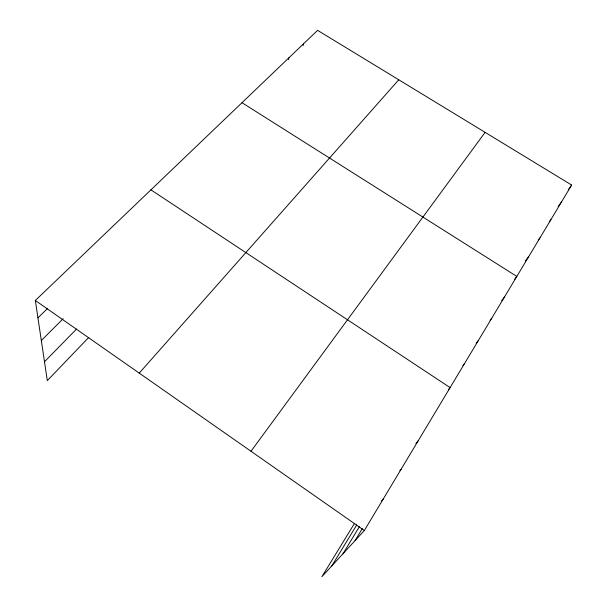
<?xml version="1.0" encoding="UTF-8"?>
<svg xmlns="http://www.w3.org/2000/svg" width="607" height="607" viewBox="0 0 607 607"><rect width="100%" height="100%" fill="white"/><g stroke="black" fill="none" stroke-linecap="round" stroke-linejoin="round"><path stroke-width="0.91" d="M288.515 59.577L288.947 57.764M303.06 45.639L303.515 43.818M354.496 523.363L321.93 576.65L364.344 530.51L571.657 185.052L317.59 30.35L35.343 300.48L47.3 380.619L88.675 337.522M355.072 540.594L362.326 528.553M343.038 553.683L359.367 526.732M331.824 565.883L356.734 524.964M250.987 451.259L485.107 132.349M568.266 189.619L571.657 185.052M558.114 206.524L561.483 202.002M549.259 221.813L550.936 219.575M538.333 240.015L539.995 237.815M525.328 261.093L528.629 256.746M514.539 279.402L516.823 276.428L241.988 102.704M501.723 300.533L504.546 296.884M490.092 320.321L491.761 318.182M476.154 343.281L478.453 340.36M462.883 365.604L464.583 363.479M448.353 389.755L450.106 387.6L150.931 189.854M415.878 443.527L418.2 440.758M399.914 470.63L401.106 469.241M139.231 373.123L398.761 79.775M381.355 501.185L383.176 499.129M44.486 361.772L76.482 329.085M41.314 340.519L63.158 318.698M37.938 317.856L47.399 308.622M35.343 300.48L364.344 530.51"/></g></svg>
